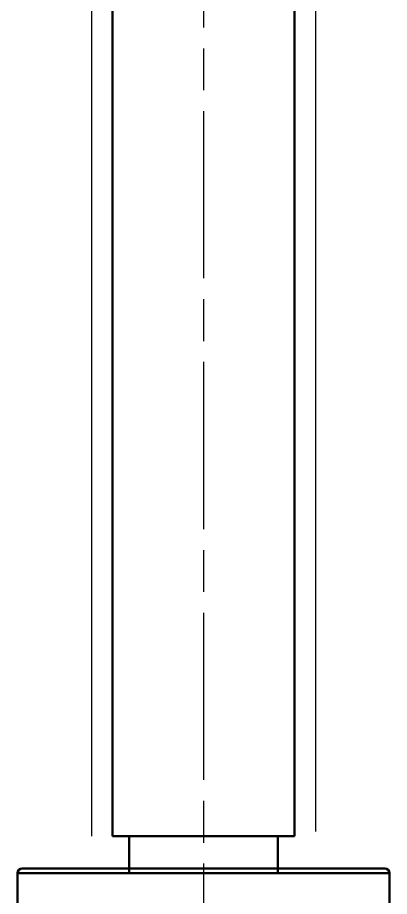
# Model space of a CAD drawing. Header units: millimetres. Extents: x -1615 to 4166, y 5 to 3174.
# Drawn here: x 354.27 to 367.6, y 2099.04 to 2130.57 of the extents above; entities that cross this region are included whole.
import ezdxf

# ---------------------------------------------------------------- set-up
doc = ezdxf.new("R2010")
doc.units = ezdxf.units.MM
doc.header["$LTSCALE"] = 0.25
doc.linetypes.add('ACAD_ISO08W100', pattern=[36, 24, -3, 6, -3])
for name, color, linetype, lineweight in [('duong tam', 2, 'ACAD_ISO08W100', 25), ('Net dam', 7, 'Continuous', 50), ('net manh', 3, 'Continuous', 25)]:
    doc.layers.add(name, color=color, linetype=linetype, lineweight=lineweight)

msp = doc.modelspace()

# ---------------------------------------------------------------- linework, layer by layer
at = {"layer": 'duong tam'}
msp.add_line((360.938, 2271.214), (360.938, 2078.854), dxfattribs=at)
at = {"layer": 'Net dam'}
for p, q in [((357.673, 2162.213), (357.672, 2101.199)), ((364.203, 2162.213), (364.203, 2101.201)), ((357.672, 2101.199), (364.203, 2101.201)), ((358.271, 2101.2), (358.271, 2099.867)), ((358.271, 2101.2), (358.271, 2100.034)), ((363.604, 2099.867), (363.604, 2101.2)), ((363.604, 2100.034), (363.604, 2101.2)), ((367.438, 2100.034), (354.438, 2100.034)), ((354.271, 2099.867), (354.271, 2094.034)), ((367.604, 2099.867), (354.271, 2099.867)), ((367.604, 2095.034), (367.604, 2099.867))]:
    msp.add_line(p, q, dxfattribs=at)
for centre, start, end in [((354.438, 2099.867), 90, 180), ((367.438, 2099.867), 0, 90)]:
    msp.add_arc(centre, 0.167, start, end, dxfattribs=at)
at = {"layer": 'net manh'}
for p, q in [((356.928, 2101.199), (356.928, 2162.213)), ((364.946, 2162.213), (364.954, 2101.361))]:
    msp.add_line(p, q, dxfattribs=at)

doc.saveas('drawing.dxf')
